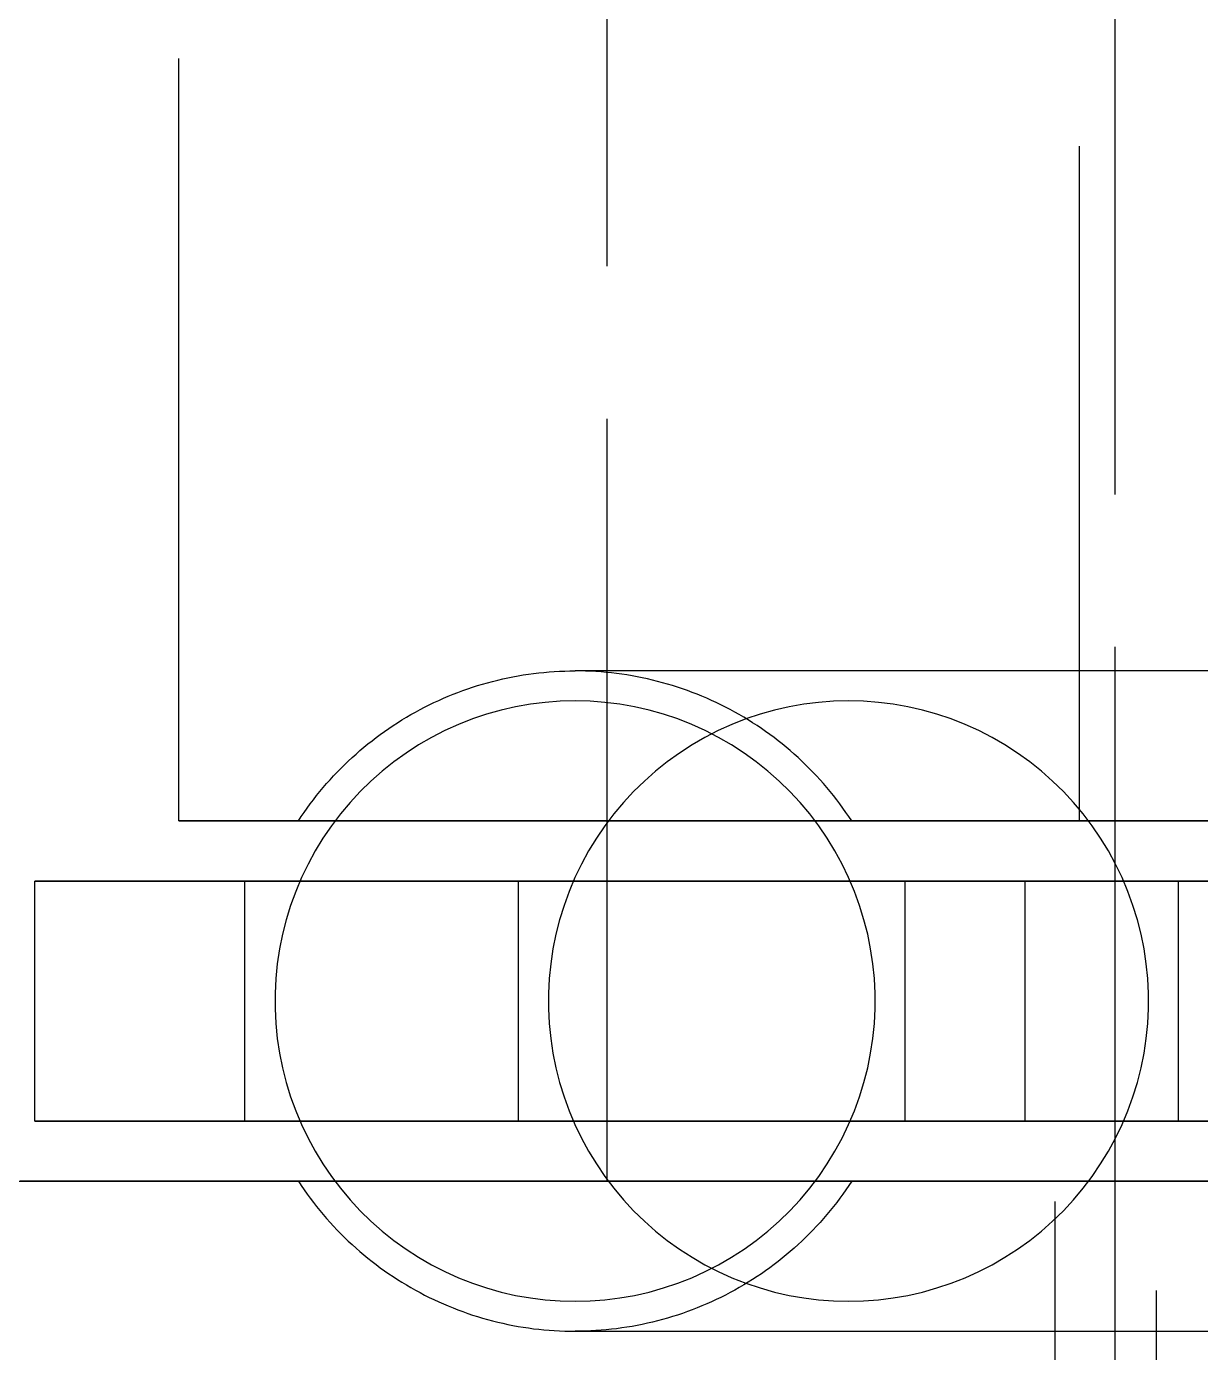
# Model space of a CAD drawing. Header units: millimetres. Extents: x -9 to 243, y -53 to 196.
# Drawn here: x 154.536 to 156.492, y -12.485 to -10.277 of the extents above; entities that cross this region are included whole.
import ezdxf

# ---------------------------------------------------------------- set-up
doc = ezdxf.new("R2010")
doc.units = ezdxf.units.MM
doc.linetypes.add('DASHED', pattern=[1.524, 1.27, -0.254])
doc.layers.add('HIDDEN', color=8, linetype='DASHED')

msp = doc.modelspace()

# ---------------------------------------------------------------- linework, layer by layer
at = {"layer": 'HIDDEN'}
for points in [[(156.35, -20.2), (156.35, 32.4)], [(156.29, 26.1), (156.29, -11.6)], [(154.79, -11.6), (154.79, 23.4)], [(155.50336, -12.2), (155.50336, -8.2)], [(154.98902, -11.6), (154.99381, -11.59277), (154.99872, -11.58561), (155.00373, -11.57853), (155.00886, -11.57153), (155.01409, -11.56461), (155.01944, -11.55777), (155.02489, -11.55103), (155.03045, -11.54436), (155.03611, -11.53779), (155.04188, -11.5313), (155.04774, -11.52491), (155.05371, -11.51861), (155.05978, -11.51241), (155.06594, -11.5063), (155.0722, -11.50029), (155.07855, -11.49438), (155.085, -11.48857), (155.09153, -11.48287), (155.09816, -11.47726), (155.10487, -11.47177), (155.11167, -11.46637), (155.11855, -11.46109), (155.12551, -11.45592), (155.13256, -11.45085), (155.13969, -11.4459), (155.14689, -11.44106), (155.15416, -11.43634), (155.16152, -11.43173), (155.16894, -11.42724), (155.17643, -11.42286), (155.18399, -11.41861), (155.19162, -11.41447), (155.19931, -11.41045), (155.20706, -11.40656), (155.21488, -11.40279), (155.22275, -11.39914), (155.23068, -11.39562), (155.23866, -11.39222), (155.2467, -11.38895), (155.25479, -11.38581), (155.26292, -11.38279), (155.27111, -11.37991), (155.27933, -11.37715), (155.2876, -11.37452), (155.29591, -11.37203), (155.30426, -11.36966), (155.31264, -11.36743), (155.32106, -11.36533), (155.32951, -11.36336), (155.33799, -11.36153), (155.3465, -11.35983), (155.35504, -11.35826), (155.36359, -11.35683), (155.37217, -11.35553), (155.38077, -11.35437), (155.38939, -11.35335), (155.39802, -11.35246), (155.40666, -11.35171), (155.41532, -11.35109), (155.42398, -11.35062), (155.43265, -11.35027), (155.44132, -11.35007), (155.45, -11.35)], [(155.91098, -11.6), (155.90619, -11.59277), (155.90128, -11.58561), (155.89627, -11.57853), (155.89114, -11.57153), (155.88591, -11.56461), (155.88056, -11.55777), (155.87511, -11.55103), (155.86955, -11.54436), (155.86389, -11.53779), (155.85812, -11.5313), (155.85226, -11.52491), (155.84629, -11.51861), (155.84022, -11.51241), (155.83406, -11.5063), (155.8278, -11.50029), (155.82145, -11.49438), (155.815, -11.48857), (155.80847, -11.48287), (155.80184, -11.47726), (155.79513, -11.47177), (155.78833, -11.46637), (155.78145, -11.46109), (155.77449, -11.45592), (155.76744, -11.45085), (155.76031, -11.4459), (155.75311, -11.44106), (155.74584, -11.43634), (155.73848, -11.43173), (155.73106, -11.42724), (155.72357, -11.42286), (155.71601, -11.41861), (155.70838, -11.41447), (155.70069, -11.41045), (155.69294, -11.40656), (155.68512, -11.40279), (155.67725, -11.39914), (155.66932, -11.39562), (155.66134, -11.39222), (155.6533, -11.38895), (155.64521, -11.38581), (155.63708, -11.38279), (155.62889, -11.37991), (155.62067, -11.37715), (155.6124, -11.37452), (155.60409, -11.37203), (155.59574, -11.36966), (155.58736, -11.36743), (155.57894, -11.36533), (155.57049, -11.36336), (155.56201, -11.36153), (155.5535, -11.35983), (155.54496, -11.35826), (155.53641, -11.35683), (155.52783, -11.35553), (155.51923, -11.35437), (155.51061, -11.35335), (155.50198, -11.35246), (155.49334, -11.35171), (155.48468, -11.35109), (155.47602, -11.35062), (155.46735, -11.35027), (155.45868, -11.35007), (155.45, -11.35)], [(156.52937, -11.35), (156.42143, -11.35), (156.31349, -11.35), (156.20556, -11.35), (156.09762, -11.35), (155.98968, -11.35), (155.88175, -11.35), (155.77381, -11.35), (155.66587, -11.35), (155.55794, -11.35), (155.45, -11.35)], [(156.52937, -11.35), (156.4754, -11.35), (156.42143, -11.35), (156.36746, -11.35), (156.31349, -11.35), (156.25952, -11.35), (156.20556, -11.35), (156.15159, -11.35), (156.09762, -11.35), (156.04365, -11.35), (155.98968, -11.35), (155.93571, -11.35), (155.88175, -11.35), (155.82778, -11.35), (155.77381, -11.35), (155.71984, -11.35), (155.66587, -11.35), (155.6119, -11.35), (155.55794, -11.35), (155.50397, -11.35), (155.45, -11.35)], [(155.45, -11.4), (155.42508, -11.40062), (155.40022, -11.40248), (155.37548, -11.40558), (155.35093, -11.40991), (155.32662, -11.41546), (155.30262, -11.42221), (155.27899, -11.43015), (155.25578, -11.43926), (155.23306, -11.44952), (155.21087, -11.46089), (155.18928, -11.47335), (155.16834, -11.48688), (155.1481, -11.50143), (155.12861, -11.51698), (155.10991, -11.53347), (155.09207, -11.55088), (155.07511, -11.56916), (155.05908, -11.58826), (155.04403, -11.60813), (155.02999, -11.62873), (155.01699, -11.65), (155.00506, -11.67189), (154.99425, -11.69436), (154.98456, -11.71733), (154.97604, -11.74076), (154.96869, -11.76458), (154.96254, -11.78874), (154.9576, -11.81318), (154.95388, -11.83783), (154.9514, -11.86263), (154.95016, -11.88753), (154.95016, -11.91247), (154.9514, -11.93737), (154.95388, -11.96217), (154.9576, -11.98682), (154.96254, -12.01126), (154.96869, -12.03542), (154.97604, -12.05924), (154.98456, -12.08267), (154.99425, -12.10564), (155.00506, -12.12811), (155.01699, -12.15), (155.02999, -12.17127), (155.04403, -12.19187), (155.05908, -12.21174), (155.07511, -12.23084), (155.09207, -12.24912), (155.10991, -12.26653), (155.12861, -12.28302), (155.1481, -12.29857), (155.16834, -12.31312), (155.18928, -12.32665), (155.21087, -12.33911), (155.23306, -12.35048), (155.25578, -12.36074), (155.27899, -12.36985), (155.30262, -12.37779), (155.32662, -12.38454), (155.35093, -12.39009), (155.37548, -12.39442), (155.40022, -12.39752), (155.42508, -12.39938), (155.45, -12.4)], [(155.90551, -11.4), (155.88059, -11.40062), (155.85573, -11.40248), (155.83099, -11.40558), (155.80644, -11.40991), (155.78213, -11.41546), (155.75814, -11.42221), (155.7345, -11.43015), (155.7113, -11.43926), (155.68857, -11.44952), (155.66639, -11.46089), (155.6448, -11.47335), (155.62385, -11.48688), (155.60361, -11.50143), (155.58412, -11.51698), (155.56543, -11.53347), (155.54758, -11.55088), (155.53062, -11.56916), (155.5146, -11.58826), (155.49954, -11.60813), (155.4855, -11.62873), (155.4725, -11.65), (155.46058, -11.67189), (155.44976, -11.69436), (155.44008, -11.71733), (155.43155, -11.74076), (155.4242, -11.76458), (155.41805, -11.78874), (155.41311, -11.81318), (155.40939, -11.83783), (155.40691, -11.86263), (155.40567, -11.88753), (155.40567, -11.91247), (155.40691, -11.93737), (155.40939, -11.96217), (155.41311, -11.98682), (155.41805, -12.01126), (155.4242, -12.03542), (155.43155, -12.05924), (155.44008, -12.08267), (155.44976, -12.10564), (155.46058, -12.12811), (155.4725, -12.15), (155.4855, -12.17127), (155.49954, -12.19187), (155.5146, -12.21174), (155.53062, -12.23084), (155.54758, -12.24912), (155.56543, -12.26653), (155.58412, -12.28302), (155.60361, -12.29857), (155.62385, -12.31312), (155.6448, -12.32665), (155.66639, -12.33911), (155.68857, -12.35048), (155.7113, -12.36074), (155.7345, -12.36985), (155.75814, -12.37779), (155.78213, -12.38454), (155.80644, -12.39009), (155.83099, -12.39442), (155.85573, -12.39752), (155.88059, -12.39938), (155.90551, -12.4)], [(155.90551, -11.4), (155.88059, -11.40062), (155.85573, -11.40248), (155.83099, -11.40558), (155.80644, -11.40991), (155.78213, -11.41546), (155.75814, -11.42221), (155.7345, -11.43015), (155.7113, -11.43926), (155.68857, -11.44952), (155.66639, -11.46089), (155.6448, -11.47335), (155.62385, -11.48688), (155.60361, -11.50143), (155.58412, -11.51698), (155.56543, -11.53347), (155.54758, -11.55088), (155.53062, -11.56916), (155.5146, -11.58826), (155.49954, -11.60813), (155.4855, -11.62873), (155.4725, -11.65), (155.46058, -11.67189), (155.44976, -11.69436), (155.44008, -11.71733), (155.43155, -11.74076), (155.4242, -11.76458), (155.41805, -11.78874), (155.41311, -11.81318), (155.40939, -11.83783), (155.40691, -11.86263), (155.40567, -11.88753), (155.40567, -11.91247), (155.40691, -11.93737), (155.40939, -11.96217), (155.41311, -11.98682), (155.41805, -12.01126), (155.4242, -12.03542), (155.43155, -12.05924), (155.44008, -12.08267), (155.44976, -12.10564), (155.46058, -12.12811), (155.4725, -12.15), (155.4855, -12.17127), (155.49954, -12.19187), (155.5146, -12.21174), (155.53062, -12.23084), (155.54758, -12.24912), (155.56543, -12.26653), (155.58412, -12.28302), (155.60361, -12.29857), (155.62385, -12.31312), (155.6448, -12.32665), (155.66639, -12.33911), (155.68857, -12.35048), (155.7113, -12.36074), (155.7345, -12.36985), (155.75814, -12.37779), (155.78213, -12.38454), (155.80644, -12.39009), (155.83099, -12.39442), (155.85573, -12.39752), (155.88059, -12.39938), (155.90551, -12.4)], [(155.45, -12.4), (155.47492, -12.39938), (155.49978, -12.39752), (155.52452, -12.39442), (155.54907, -12.39009), (155.57338, -12.38454), (155.59738, -12.37779), (155.62101, -12.36985), (155.64422, -12.36074), (155.66694, -12.35048), (155.68913, -12.33911), (155.71072, -12.32665), (155.73166, -12.31312), (155.7519, -12.29857), (155.77139, -12.28302), (155.79009, -12.26653), (155.80793, -12.24912), (155.82489, -12.23084), (155.84092, -12.21174), (155.85597, -12.19187), (155.87001, -12.17127), (155.88301, -12.15), (155.89494, -12.12811), (155.90575, -12.10564), (155.91544, -12.08267), (155.92396, -12.05924), (155.93131, -12.03542), (155.93746, -12.01126), (155.9424, -11.98682), (155.94612, -11.96217), (155.9486, -11.93737), (155.94984, -11.91247), (155.94984, -11.88753), (155.9486, -11.86263), (155.94612, -11.83783), (155.9424, -11.81318), (155.93746, -11.78874), (155.93131, -11.76458), (155.92396, -11.74076), (155.91544, -11.71733), (155.90575, -11.69436), (155.89494, -11.67189), (155.88301, -11.65), (155.87001, -11.62873), (155.85597, -11.60813), (155.84092, -11.58826), (155.82489, -11.56916), (155.80793, -11.55088), (155.79009, -11.53347), (155.77139, -11.51698), (155.7519, -11.50143), (155.73166, -11.48688), (155.71072, -11.47335), (155.68913, -11.46089), (155.66694, -11.44952), (155.64422, -11.43926), (155.62101, -11.43015), (155.59738, -11.42221), (155.57338, -11.41546), (155.54907, -11.40991), (155.52452, -11.40558), (155.49978, -11.40248), (155.47492, -11.40062), (155.45, -11.4)], [(155.90551, -12.4), (155.93044, -12.39938), (155.9553, -12.39752), (155.98003, -12.39442), (156.00459, -12.39009), (156.02889, -12.38454), (156.05289, -12.37779), (156.07652, -12.36985), (156.09973, -12.36074), (156.12246, -12.35048), (156.14464, -12.33911), (156.16623, -12.32665), (156.18717, -12.31312), (156.20742, -12.29857), (156.22691, -12.28302), (156.2456, -12.26653), (156.26345, -12.24912), (156.2804, -12.23084), (156.29643, -12.21174), (156.31148, -12.19187), (156.32553, -12.17127), (156.33853, -12.15), (156.35045, -12.12811), (156.36127, -12.10564), (156.37095, -12.08267), (156.37948, -12.05924), (156.38683, -12.03542), (156.39298, -12.01126), (156.39792, -11.98682), (156.40163, -11.96217), (156.40412, -11.93737), (156.40536, -11.91247), (156.40536, -11.88753), (156.40412, -11.86263), (156.40163, -11.83783), (156.39792, -11.81318), (156.39298, -11.78874), (156.38683, -11.76458), (156.37948, -11.74076), (156.37095, -11.71733), (156.36127, -11.69436), (156.35045, -11.67189), (156.33853, -11.65), (156.32553, -11.62873), (156.31148, -11.60813), (156.29643, -11.58826), (156.2804, -11.56916), (156.26345, -11.55088), (156.2456, -11.53347), (156.22691, -11.51698), (156.20742, -11.50143), (156.18717, -11.48688), (156.16623, -11.47335), (156.14464, -11.46089), (156.12246, -11.44952), (156.09973, -11.43926), (156.07652, -11.43015), (156.05289, -11.42221), (156.02889, -11.41546), (156.00459, -11.40991), (155.98003, -11.40558), (155.9553, -11.40248), (155.93044, -11.40062), (155.90551, -11.4)], [(155.90551, -12.4), (155.93044, -12.39938), (155.9553, -12.39752), (155.98003, -12.39442), (156.00459, -12.39009), (156.02889, -12.38454), (156.05289, -12.37779), (156.07652, -12.36985), (156.09973, -12.36074), (156.12246, -12.35048), (156.14464, -12.33911), (156.16623, -12.32665), (156.18717, -12.31312), (156.20742, -12.29857), (156.22691, -12.28302), (156.2456, -12.26653), (156.26345, -12.24912), (156.2804, -12.23084), (156.29643, -12.21174), (156.31148, -12.19187), (156.32553, -12.17127), (156.33853, -12.15), (156.35045, -12.12811), (156.36127, -12.10564), (156.37095, -12.08267), (156.37948, -12.05924), (156.38683, -12.03542), (156.39298, -12.01126), (156.39792, -11.98682), (156.40163, -11.96217), (156.40412, -11.93737), (156.40536, -11.91247), (156.40536, -11.88753), (156.40412, -11.86263), (156.40163, -11.83783), (156.39792, -11.81318), (156.39298, -11.78874), (156.38683, -11.76458), (156.37948, -11.74076), (156.37095, -11.71733), (156.36127, -11.69436), (156.35045, -11.67189), (156.33853, -11.65), (156.32553, -11.62873), (156.31148, -11.60813), (156.29643, -11.58826), (156.2804, -11.56916), (156.26345, -11.55088), (156.2456, -11.53347), (156.22691, -11.51698), (156.20742, -11.50143), (156.18717, -11.48688), (156.16623, -11.47335), (156.14464, -11.46089), (156.12246, -11.44952), (156.09973, -11.43926), (156.07652, -11.43015), (156.05289, -11.42221), (156.02889, -11.41546), (156.00459, -11.40991), (155.98003, -11.40558), (155.9553, -11.40248), (155.93044, -11.40062), (155.90551, -11.4)], [(156.59444, -11.6), (156.46556, -11.6), (156.33667, -11.6), (156.20778, -11.6), (156.07889, -11.6), (155.95, -11.6), (155.82111, -11.6), (155.69222, -11.6), (155.56333, -11.6), (155.43444, -11.6), (155.30556, -11.6), (155.17667, -11.6), (155.04778, -11.6), (154.91889, -11.6), (154.79, -11.6)], [(154.79, -11.6), (154.85444, -11.6), (154.91889, -11.6), (154.98333, -11.6), (155.04778, -11.6), (155.11222, -11.6), (155.17667, -11.6), (155.24111, -11.6), (155.30556, -11.6), (155.37, -11.6), (155.43444, -11.6), (155.49889, -11.6), (155.56333, -11.6), (155.62778, -11.6), (155.69222, -11.6), (155.75667, -11.6), (155.82111, -11.6), (155.88556, -11.6), (155.95, -11.6), (156.01444, -11.6), (156.07889, -11.6), (156.14333, -11.6), (156.20778, -11.6), (156.27222, -11.6), (156.33667, -11.6), (156.40111, -11.6), (156.46556, -11.6), (156.53, -11.6)], [(156.58244, -11.6), (156.45987, -11.6), (156.3373, -11.6), (156.21473, -11.6), (156.09216, -11.6), (155.96959, -11.6), (155.84702, -11.6), (155.72445, -11.6), (155.60188, -11.6), (155.47931, -11.6), (155.35673, -11.6), (155.23416, -11.6), (155.11159, -11.6), (154.98902, -11.6)], [(154.98902, -11.6), (155.05031, -11.6), (155.11159, -11.6), (155.17288, -11.6), (155.23416, -11.6), (155.29545, -11.6), (155.35673, -11.6), (155.41802, -11.6), (155.47931, -11.6), (155.54059, -11.6), (155.60188, -11.6), (155.66316, -11.6), (155.72445, -11.6), (155.78573, -11.6), (155.84702, -11.6), (155.9083, -11.6), (155.96959, -11.6), (156.03087, -11.6), (156.09216, -11.6), (156.15344, -11.6), (156.21473, -11.6), (156.27602, -11.6), (156.3373, -11.6), (156.39859, -11.6), (156.45987, -11.6), (156.52116, -11.6)], [(156.56409, -11.6), (156.47079, -11.6), (156.37749, -11.6), (156.28419, -11.6), (156.19088, -11.6), (156.09758, -11.6), (156.00428, -11.6), (155.91098, -11.6)], [(155.91098, -11.6), (155.95763, -11.6), (156.00428, -11.6), (156.05093, -11.6), (156.09758, -11.6), (156.14423, -11.6), (156.19088, -11.6), (156.23754, -11.6), (156.28419, -11.6), (156.33084, -11.6), (156.37749, -11.6), (156.42414, -11.6), (156.47079, -11.6), (156.51744, -11.6)], [(156.53381, -11.6), (156.45254, -11.6), (156.37127, -11.6), (156.29, -11.6)], [(156.29, -11.6), (156.33063, -11.6), (156.37127, -11.6), (156.4119, -11.6), (156.45254, -11.6), (156.49317, -11.6)], [(156.59762, -11.7), (156.46111, -11.7), (156.3246, -11.7), (156.1881, -11.7), (156.05159, -11.7), (155.91508, -11.7), (155.77857, -11.7), (155.64206, -11.7), (155.50556, -11.7), (155.36905, -11.7), (155.23254, -11.7), (155.09603, -11.7), (154.95952, -11.7), (154.82302, -11.7), (154.68651, -11.7), (154.55, -11.7)], [(154.55, -11.7), (154.61825, -11.7), (154.68651, -11.7), (154.75476, -11.7), (154.82302, -11.7), (154.89127, -11.7), (154.95952, -11.7), (155.02778, -11.7), (155.09603, -11.7), (155.16429, -11.7), (155.23254, -11.7), (155.30079, -11.7), (155.36905, -11.7), (155.4373, -11.7), (155.50556, -11.7), (155.57381, -11.7), (155.64206, -11.7), (155.71032, -11.7), (155.77857, -11.7), (155.84683, -11.7), (155.91508, -11.7), (155.98333, -11.7), (156.05159, -11.7), (156.11984, -11.7), (156.1881, -11.7), (156.25635, -11.7), (156.3246, -11.7), (156.39286, -11.7), (156.46111, -11.7), (156.52937, -11.7)], [(154.55, -12.1), (154.55, -11.7)], [(156, -11.7), (155.98254, -11.7), (155.96508, -11.7), (155.94762, -11.7), (155.93016, -11.7), (155.9127, -11.7), (155.89524, -11.7), (155.87778, -11.7), (155.86032, -11.7), (155.84286, -11.7), (155.8254, -11.7), (155.80794, -11.7), (155.79048, -11.7), (155.77302, -11.7), (155.75556, -11.7), (155.7381, -11.7), (155.72063, -11.7), (155.70317, -11.7), (155.68571, -11.7), (155.66825, -11.7), (155.65079, -11.7), (155.63333, -11.7), (155.61587, -11.7), (155.59841, -11.7), (155.58095, -11.7), (155.56349, -11.7), (155.54603, -11.7), (155.52857, -11.7), (155.51111, -11.7), (155.49365, -11.7), (155.47619, -11.7), (155.45873, -11.7), (155.44127, -11.7), (155.42381, -11.7), (155.40635, -11.7), (155.38889, -11.7), (155.37143, -11.7), (155.35397, -11.7), (155.33651, -11.7), (155.31905, -11.7), (155.30159, -11.7), (155.28413, -11.7), (155.26667, -11.7), (155.24921, -11.7), (155.23175, -11.7), (155.21429, -11.7), (155.19683, -11.7), (155.17937, -11.7), (155.1619, -11.7), (155.14444, -11.7), (155.12698, -11.7), (155.10952, -11.7), (155.09206, -11.7), (155.0746, -11.7), (155.05714, -11.7), (155.03968, -11.7), (155.02222, -11.7), (155.00476, -11.7), (154.9873, -11.7), (154.96984, -11.7), (154.95238, -11.7), (154.93492, -11.7), (154.91746, -11.7), (154.9, -11.7)], [(154.9, -11.7), (154.90873, -11.7), (154.91746, -11.7), (154.92619, -11.7), (154.93492, -11.7), (154.94365, -11.7), (154.95238, -11.7), (154.96111, -11.7), (154.96984, -11.7), (154.97857, -11.7), (154.9873, -11.7), (154.99603, -11.7), (155.00476, -11.7), (155.01349, -11.7), (155.02222, -11.7), (155.03095, -11.7), (155.03968, -11.7), (155.04841, -11.7), (155.05714, -11.7), (155.06587, -11.7), (155.0746, -11.7), (155.08333, -11.7), (155.09206, -11.7), (155.10079, -11.7), (155.10952, -11.7), (155.11825, -11.7), (155.12698, -11.7), (155.13571, -11.7), (155.14444, -11.7), (155.15317, -11.7), (155.1619, -11.7), (155.17063, -11.7), (155.17937, -11.7), (155.1881, -11.7), (155.19683, -11.7), (155.20556, -11.7), (155.21429, -11.7), (155.22302, -11.7), (155.23175, -11.7), (155.24048, -11.7), (155.24921, -11.7), (155.25794, -11.7), (155.26667, -11.7), (155.2754, -11.7), (155.28413, -11.7), (155.29286, -11.7), (155.30159, -11.7), (155.31032, -11.7), (155.31905, -11.7), (155.32778, -11.7), (155.33651, -11.7), (155.34524, -11.7), (155.35397, -11.7), (155.3627, -11.7), (155.37143, -11.7), (155.38016, -11.7), (155.38889, -11.7), (155.39762, -11.7), (155.40635, -11.7), (155.41508, -11.7), (155.42381, -11.7), (155.43254, -11.7), (155.44127, -11.7), (155.45, -11.7)], [(154.9, -12.1), (154.9, -11.7)], [(156.45551, -11.7), (156.43805, -11.7), (156.42059, -11.7), (156.40313, -11.7), (156.38567, -11.7), (156.36821, -11.7), (156.35075, -11.7), (156.33329, -11.7), (156.31583, -11.7), (156.29837, -11.7), (156.28091, -11.7), (156.26345, -11.7), (156.24599, -11.7), (156.22853, -11.7), (156.21107, -11.7), (156.19361, -11.7), (156.17615, -11.7), (156.15869, -11.7), (156.14123, -11.7), (156.12377, -11.7), (156.10631, -11.7), (156.08885, -11.7), (156.07139, -11.7), (156.05393, -11.7), (156.03647, -11.7), (156.01901, -11.7), (156.00155, -11.7), (155.98409, -11.7), (155.96662, -11.7), (155.94916, -11.7), (155.9317, -11.7), (155.91424, -11.7), (155.89678, -11.7), (155.87932, -11.7), (155.86186, -11.7), (155.8444, -11.7), (155.82694, -11.7), (155.80948, -11.7), (155.79202, -11.7), (155.77456, -11.7), (155.7571, -11.7), (155.73964, -11.7), (155.72218, -11.7), (155.70472, -11.7), (155.68726, -11.7), (155.6698, -11.7), (155.65234, -11.7), (155.63488, -11.7), (155.61742, -11.7), (155.59996, -11.7), (155.5825, -11.7), (155.56504, -11.7), (155.54758, -11.7), (155.53012, -11.7), (155.51266, -11.7), (155.4952, -11.7), (155.47774, -11.7), (155.46028, -11.7), (155.44282, -11.7), (155.42535, -11.7), (155.40789, -11.7), (155.39043, -11.7), (155.37297, -11.7), (155.35551, -11.7)], [(155.35551, -11.7), (155.36424, -11.7), (155.37297, -11.7), (155.3817, -11.7), (155.39043, -11.7), (155.39916, -11.7), (155.40789, -11.7), (155.41662, -11.7), (155.42535, -11.7), (155.43409, -11.7), (155.44282, -11.7), (155.45155, -11.7), (155.46028, -11.7), (155.46901, -11.7), (155.47774, -11.7), (155.48647, -11.7), (155.4952, -11.7), (155.50393, -11.7), (155.51266, -11.7), (155.52139, -11.7), (155.53012, -11.7), (155.53885, -11.7), (155.54758, -11.7), (155.55631, -11.7), (155.56504, -11.7), (155.57377, -11.7), (155.5825, -11.7), (155.59123, -11.7), (155.59996, -11.7), (155.60869, -11.7), (155.61742, -11.7), (155.62615, -11.7), (155.63488, -11.7), (155.64361, -11.7), (155.65234, -11.7), (155.66107, -11.7), (155.6698, -11.7), (155.67853, -11.7), (155.68726, -11.7), (155.69599, -11.7), (155.70472, -11.7), (155.71345, -11.7), (155.72218, -11.7), (155.73091, -11.7), (155.73964, -11.7), (155.74837, -11.7), (155.7571, -11.7), (155.76583, -11.7), (155.77456, -11.7), (155.78329, -11.7), (155.79202, -11.7), (155.80075, -11.7), (155.80948, -11.7), (155.81821, -11.7), (155.82694, -11.7), (155.83567, -11.7), (155.8444, -11.7), (155.85313, -11.7), (155.86186, -11.7), (155.87059, -11.7), (155.87932, -11.7), (155.88805, -11.7), (155.89678, -11.7), (155.90551, -11.7)], [(156.45551, -11.7), (156.43805, -11.7), (156.42059, -11.7), (156.40313, -11.7), (156.38567, -11.7), (156.36821, -11.7), (156.35075, -11.7), (156.33329, -11.7), (156.31583, -11.7), (156.29837, -11.7), (156.28091, -11.7), (156.26345, -11.7), (156.24599, -11.7), (156.22853, -11.7), (156.21107, -11.7), (156.19361, -11.7), (156.17615, -11.7), (156.15869, -11.7), (156.14123, -11.7), (156.12377, -11.7), (156.10631, -11.7), (156.08885, -11.7), (156.07139, -11.7), (156.05393, -11.7), (156.03647, -11.7), (156.01901, -11.7), (156.00155, -11.7), (155.98409, -11.7), (155.96662, -11.7), (155.94916, -11.7), (155.9317, -11.7), (155.91424, -11.7), (155.89678, -11.7), (155.87932, -11.7), (155.86186, -11.7), (155.8444, -11.7), (155.82694, -11.7), (155.80948, -11.7), (155.79202, -11.7), (155.77456, -11.7), (155.7571, -11.7), (155.73964, -11.7), (155.72218, -11.7), (155.70472, -11.7), (155.68726, -11.7), (155.6698, -11.7), (155.65234, -11.7), (155.63488, -11.7), (155.61742, -11.7), (155.59996, -11.7), (155.5825, -11.7), (155.56504, -11.7), (155.54758, -11.7), (155.53012, -11.7), (155.51266, -11.7), (155.4952, -11.7), (155.47774, -11.7), (155.46028, -11.7), (155.44282, -11.7), (155.42535, -11.7), (155.40789, -11.7), (155.39043, -11.7), (155.37297, -11.7), (155.35551, -11.7)], [(155.35551, -11.7), (155.36424, -11.7), (155.37297, -11.7), (155.3817, -11.7), (155.39043, -11.7), (155.39916, -11.7), (155.40789, -11.7), (155.41662, -11.7), (155.42535, -11.7), (155.43409, -11.7), (155.44282, -11.7), (155.45155, -11.7), (155.46028, -11.7), (155.46901, -11.7), (155.47774, -11.7), (155.48647, -11.7), (155.4952, -11.7), (155.50393, -11.7), (155.51266, -11.7), (155.52139, -11.7), (155.53012, -11.7), (155.53885, -11.7), (155.54758, -11.7), (155.55631, -11.7), (155.56504, -11.7), (155.57377, -11.7), (155.5825, -11.7), (155.59123, -11.7), (155.59996, -11.7), (155.60869, -11.7), (155.61742, -11.7), (155.62615, -11.7), (155.63488, -11.7), (155.64361, -11.7), (155.65234, -11.7), (155.66107, -11.7), (155.6698, -11.7), (155.67853, -11.7), (155.68726, -11.7), (155.69599, -11.7), (155.70472, -11.7), (155.71345, -11.7), (155.72218, -11.7), (155.73091, -11.7), (155.73964, -11.7), (155.74837, -11.7), (155.7571, -11.7), (155.76583, -11.7), (155.77456, -11.7), (155.78329, -11.7), (155.79202, -11.7), (155.80075, -11.7), (155.80948, -11.7), (155.81821, -11.7), (155.82694, -11.7), (155.83567, -11.7), (155.8444, -11.7), (155.85313, -11.7), (155.86186, -11.7), (155.87059, -11.7), (155.87932, -11.7), (155.88805, -11.7), (155.89678, -11.7), (155.90551, -11.7)], [(155.35551, -12.1), (155.35551, -11.7)], [(155.35551, -12.1), (155.35551, -11.7)], [(155.45, -11.7), (155.45873, -11.7), (155.46746, -11.7), (155.47619, -11.7), (155.48492, -11.7), (155.49365, -11.7), (155.50238, -11.7), (155.51111, -11.7), (155.51984, -11.7), (155.52857, -11.7), (155.5373, -11.7), (155.54603, -11.7), (155.55476, -11.7), (155.56349, -11.7), (155.57222, -11.7), (155.58095, -11.7), (155.58968, -11.7), (155.59841, -11.7), (155.60714, -11.7), (155.61587, -11.7), (155.6246, -11.7), (155.63333, -11.7), (155.64206, -11.7), (155.65079, -11.7), (155.65952, -11.7), (155.66825, -11.7), (155.67698, -11.7), (155.68571, -11.7), (155.69444, -11.7), (155.70317, -11.7), (155.7119, -11.7), (155.72063, -11.7), (155.72937, -11.7), (155.7381, -11.7), (155.74683, -11.7), (155.75556, -11.7), (155.76429, -11.7), (155.77302, -11.7), (155.78175, -11.7), (155.79048, -11.7), (155.79921, -11.7), (155.80794, -11.7), (155.81667, -11.7), (155.8254, -11.7), (155.83413, -11.7), (155.84286, -11.7), (155.85159, -11.7), (155.86032, -11.7), (155.86905, -11.7), (155.87778, -11.7), (155.88651, -11.7), (155.89524, -11.7), (155.90397, -11.7), (155.9127, -11.7), (155.92143, -11.7), (155.93016, -11.7), (155.93889, -11.7), (155.94762, -11.7), (155.95635, -11.7), (155.96508, -11.7), (155.97381, -11.7), (155.98254, -11.7), (155.99127, -11.7), (156, -11.7)], [(155.90551, -11.7), (155.91424, -11.7), (155.92297, -11.7), (155.9317, -11.7), (155.94043, -11.7), (155.94916, -11.7), (155.95789, -11.7), (155.96662, -11.7), (155.97535, -11.7), (155.98409, -11.7), (155.99282, -11.7), (156.00155, -11.7), (156.01028, -11.7), (156.01901, -11.7), (156.02774, -11.7), (156.03647, -11.7), (156.0452, -11.7), (156.05393, -11.7), (156.06266, -11.7), (156.07139, -11.7), (156.08012, -11.7), (156.08885, -11.7), (156.09758, -11.7), (156.10631, -11.7), (156.11504, -11.7), (156.12377, -11.7), (156.1325, -11.7), (156.14123, -11.7), (156.14996, -11.7), (156.15869, -11.7), (156.16742, -11.7), (156.17615, -11.7), (156.18488, -11.7), (156.19361, -11.7), (156.20234, -11.7), (156.21107, -11.7), (156.2198, -11.7), (156.22853, -11.7), (156.23726, -11.7), (156.24599, -11.7), (156.25472, -11.7), (156.26345, -11.7), (156.27218, -11.7), (156.28091, -11.7), (156.28964, -11.7), (156.29837, -11.7), (156.3071, -11.7), (156.31583, -11.7), (156.32456, -11.7), (156.33329, -11.7), (156.34202, -11.7), (156.35075, -11.7), (156.35948, -11.7), (156.36821, -11.7), (156.37694, -11.7), (156.38567, -11.7), (156.3944, -11.7), (156.40313, -11.7), (156.41186, -11.7), (156.42059, -11.7), (156.42932, -11.7), (156.43805, -11.7), (156.44678, -11.7), (156.45551, -11.7)], [(155.90551, -11.7), (155.91424, -11.7), (155.92297, -11.7), (155.9317, -11.7), (155.94043, -11.7), (155.94916, -11.7), (155.95789, -11.7), (155.96662, -11.7), (155.97535, -11.7), (155.98409, -11.7), (155.99282, -11.7), (156.00155, -11.7), (156.01028, -11.7), (156.01901, -11.7), (156.02774, -11.7), (156.03647, -11.7), (156.0452, -11.7), (156.05393, -11.7), (156.06266, -11.7), (156.07139, -11.7), (156.08012, -11.7), (156.08885, -11.7), (156.09758, -11.7), (156.10631, -11.7), (156.11504, -11.7), (156.12377, -11.7), (156.1325, -11.7), (156.14123, -11.7), (156.14996, -11.7), (156.15869, -11.7), (156.16742, -11.7), (156.17615, -11.7), (156.18488, -11.7), (156.19361, -11.7), (156.20234, -11.7), (156.21107, -11.7), (156.2198, -11.7), (156.22853, -11.7), (156.23726, -11.7), (156.24599, -11.7), (156.25472, -11.7), (156.26345, -11.7), (156.27218, -11.7), (156.28091, -11.7), (156.28964, -11.7), (156.29837, -11.7), (156.3071, -11.7), (156.31583, -11.7), (156.32456, -11.7), (156.33329, -11.7), (156.34202, -11.7), (156.35075, -11.7), (156.35948, -11.7), (156.36821, -11.7), (156.37694, -11.7), (156.38567, -11.7), (156.3944, -11.7), (156.40313, -11.7), (156.41186, -11.7), (156.42059, -11.7), (156.42932, -11.7), (156.43805, -11.7), (156.44678, -11.7), (156.45551, -11.7)], [(156, -12.1), (156, -11.7)], [(156.53651, -11.7), (156.45238, -11.7), (156.36825, -11.7), (156.28413, -11.7), (156.2, -11.7)], [(156.2, -11.7), (156.24206, -11.7), (156.28413, -11.7), (156.32619, -11.7), (156.36825, -11.7), (156.41032, -11.7), (156.45238, -11.7), (156.49444, -11.7)], [(156.2, -12.1), (156.2, -11.7)], [(156.45551, -12.1), (156.45551, -11.7)], [(156.45551, -12.1), (156.45551, -11.7)], [(156.59762, -12.1), (156.46111, -12.1), (156.3246, -12.1), (156.1881, -12.1), (156.05159, -12.1), (155.91508, -12.1), (155.77857, -12.1), (155.64206, -12.1), (155.50556, -12.1), (155.36905, -12.1), (155.23254, -12.1), (155.09603, -12.1), (154.95952, -12.1), (154.82302, -12.1), (154.68651, -12.1), (154.55, -12.1)], [(154.55, -12.1), (154.61825, -12.1), (154.68651, -12.1), (154.75476, -12.1), (154.82302, -12.1), (154.89127, -12.1), (154.95952, -12.1), (155.02778, -12.1), (155.09603, -12.1), (155.16429, -12.1), (155.23254, -12.1), (155.30079, -12.1), (155.36905, -12.1), (155.4373, -12.1), (155.50556, -12.1), (155.57381, -12.1), (155.64206, -12.1), (155.71032, -12.1), (155.77857, -12.1), (155.84683, -12.1), (155.91508, -12.1), (155.98333, -12.1), (156.05159, -12.1), (156.11984, -12.1), (156.1881, -12.1), (156.25635, -12.1), (156.3246, -12.1), (156.39286, -12.1), (156.46111, -12.1), (156.52937, -12.1)], [(156, -12.1), (155.98254, -12.1), (155.96508, -12.1), (155.94762, -12.1), (155.93016, -12.1), (155.9127, -12.1), (155.89524, -12.1), (155.87778, -12.1), (155.86032, -12.1), (155.84286, -12.1), (155.8254, -12.1), (155.80794, -12.1), (155.79048, -12.1), (155.77302, -12.1), (155.75556, -12.1), (155.7381, -12.1), (155.72063, -12.1), (155.70317, -12.1), (155.68571, -12.1), (155.66825, -12.1), (155.65079, -12.1), (155.63333, -12.1), (155.61587, -12.1), (155.59841, -12.1), (155.58095, -12.1), (155.56349, -12.1), (155.54603, -12.1), (155.52857, -12.1), (155.51111, -12.1), (155.49365, -12.1), (155.47619, -12.1), (155.45873, -12.1), (155.44127, -12.1), (155.42381, -12.1), (155.40635, -12.1), (155.38889, -12.1), (155.37143, -12.1), (155.35397, -12.1), (155.33651, -12.1), (155.31905, -12.1), (155.30159, -12.1), (155.28413, -12.1), (155.26667, -12.1), (155.24921, -12.1), (155.23175, -12.1), (155.21429, -12.1), (155.19683, -12.1), (155.17937, -12.1), (155.1619, -12.1), (155.14444, -12.1), (155.12698, -12.1), (155.10952, -12.1), (155.09206, -12.1), (155.0746, -12.1), (155.05714, -12.1), (155.03968, -12.1), (155.02222, -12.1), (155.00476, -12.1), (154.9873, -12.1), (154.96984, -12.1), (154.95238, -12.1), (154.93492, -12.1), (154.91746, -12.1), (154.9, -12.1)], [(154.9, -12.1), (154.90873, -12.1), (154.91746, -12.1), (154.92619, -12.1), (154.93492, -12.1), (154.94365, -12.1), (154.95238, -12.1), (154.96111, -12.1), (154.96984, -12.1), (154.97857, -12.1), (154.9873, -12.1), (154.99603, -12.1), (155.00476, -12.1), (155.01349, -12.1), (155.02222, -12.1), (155.03095, -12.1), (155.03968, -12.1), (155.04841, -12.1), (155.05714, -12.1), (155.06587, -12.1), (155.0746, -12.1), (155.08333, -12.1), (155.09206, -12.1), (155.10079, -12.1), (155.10952, -12.1), (155.11825, -12.1), (155.12698, -12.1), (155.13571, -12.1), (155.14444, -12.1), (155.15317, -12.1), (155.1619, -12.1), (155.17063, -12.1), (155.17937, -12.1), (155.1881, -12.1), (155.19683, -12.1), (155.20556, -12.1), (155.21429, -12.1), (155.22302, -12.1), (155.23175, -12.1), (155.24048, -12.1), (155.24921, -12.1), (155.25794, -12.1), (155.26667, -12.1), (155.2754, -12.1), (155.28413, -12.1), (155.29286, -12.1), (155.30159, -12.1), (155.31032, -12.1), (155.31905, -12.1), (155.32778, -12.1), (155.33651, -12.1), (155.34524, -12.1), (155.35397, -12.1), (155.3627, -12.1), (155.37143, -12.1), (155.38016, -12.1), (155.38889, -12.1), (155.39762, -12.1), (155.40635, -12.1), (155.41508, -12.1), (155.42381, -12.1), (155.43254, -12.1), (155.44127, -12.1), (155.45, -12.1)], [(156.45551, -12.1), (156.43805, -12.1), (156.42059, -12.1), (156.40313, -12.1), (156.38567, -12.1), (156.36821, -12.1), (156.35075, -12.1), (156.33329, -12.1), (156.31583, -12.1), (156.29837, -12.1), (156.28091, -12.1), (156.26345, -12.1), (156.24599, -12.1), (156.22853, -12.1), (156.21107, -12.1), (156.19361, -12.1), (156.17615, -12.1), (156.15869, -12.1), (156.14123, -12.1), (156.12377, -12.1), (156.10631, -12.1), (156.08885, -12.1), (156.07139, -12.1), (156.05393, -12.1), (156.03647, -12.1), (156.01901, -12.1), (156.00155, -12.1), (155.98409, -12.1), (155.96662, -12.1), (155.94916, -12.1), (155.9317, -12.1), (155.91424, -12.1), (155.89678, -12.1), (155.87932, -12.1), (155.86186, -12.1), (155.8444, -12.1), (155.82694, -12.1), (155.80948, -12.1), (155.79202, -12.1), (155.77456, -12.1), (155.7571, -12.1), (155.73964, -12.1), (155.72218, -12.1), (155.70472, -12.1), (155.68726, -12.1), (155.6698, -12.1), (155.65234, -12.1), (155.63488, -12.1), (155.61742, -12.1), (155.59996, -12.1), (155.5825, -12.1), (155.56504, -12.1), (155.54758, -12.1), (155.53012, -12.1), (155.51266, -12.1), (155.4952, -12.1), (155.47774, -12.1), (155.46028, -12.1), (155.44282, -12.1), (155.42535, -12.1), (155.40789, -12.1), (155.39043, -12.1), (155.37297, -12.1), (155.35551, -12.1)], [(155.35551, -12.1), (155.36424, -12.1), (155.37297, -12.1), (155.3817, -12.1), (155.39043, -12.1), (155.39916, -12.1), (155.40789, -12.1), (155.41662, -12.1), (155.42535, -12.1), (155.43409, -12.1), (155.44282, -12.1), (155.45155, -12.1), (155.46028, -12.1), (155.46901, -12.1), (155.47774, -12.1), (155.48647, -12.1), (155.4952, -12.1), (155.50393, -12.1), (155.51266, -12.1), (155.52139, -12.1), (155.53012, -12.1), (155.53885, -12.1), (155.54758, -12.1), (155.55631, -12.1), (155.56504, -12.1), (155.57377, -12.1), (155.5825, -12.1), (155.59123, -12.1), (155.59996, -12.1), (155.60869, -12.1), (155.61742, -12.1), (155.62615, -12.1), (155.63488, -12.1), (155.64361, -12.1), (155.65234, -12.1), (155.66107, -12.1), (155.6698, -12.1), (155.67853, -12.1), (155.68726, -12.1), (155.69599, -12.1), (155.70472, -12.1), (155.71345, -12.1), (155.72218, -12.1), (155.73091, -12.1), (155.73964, -12.1), (155.74837, -12.1), (155.7571, -12.1), (155.76583, -12.1), (155.77456, -12.1), (155.78329, -12.1), (155.79202, -12.1), (155.80075, -12.1), (155.80948, -12.1), (155.81821, -12.1), (155.82694, -12.1), (155.83567, -12.1), (155.8444, -12.1), (155.85313, -12.1), (155.86186, -12.1), (155.87059, -12.1), (155.87932, -12.1), (155.88805, -12.1), (155.89678, -12.1), (155.90551, -12.1)], [(156.45551, -12.1), (156.43805, -12.1), (156.42059, -12.1), (156.40313, -12.1), (156.38567, -12.1), (156.36821, -12.1), (156.35075, -12.1), (156.33329, -12.1), (156.31583, -12.1), (156.29837, -12.1), (156.28091, -12.1), (156.26345, -12.1), (156.24599, -12.1), (156.22853, -12.1), (156.21107, -12.1), (156.19361, -12.1), (156.17615, -12.1), (156.15869, -12.1), (156.14123, -12.1), (156.12377, -12.1), (156.10631, -12.1), (156.08885, -12.1), (156.07139, -12.1), (156.05393, -12.1), (156.03647, -12.1), (156.01901, -12.1), (156.00155, -12.1), (155.98409, -12.1), (155.96662, -12.1), (155.94916, -12.1), (155.9317, -12.1), (155.91424, -12.1), (155.89678, -12.1), (155.87932, -12.1), (155.86186, -12.1), (155.8444, -12.1), (155.82694, -12.1), (155.80948, -12.1), (155.79202, -12.1), (155.77456, -12.1), (155.7571, -12.1), (155.73964, -12.1), (155.72218, -12.1), (155.70472, -12.1), (155.68726, -12.1), (155.6698, -12.1), (155.65234, -12.1), (155.63488, -12.1), (155.61742, -12.1), (155.59996, -12.1), (155.5825, -12.1), (155.56504, -12.1), (155.54758, -12.1), (155.53012, -12.1), (155.51266, -12.1), (155.4952, -12.1), (155.47774, -12.1), (155.46028, -12.1), (155.44282, -12.1), (155.42535, -12.1), (155.40789, -12.1), (155.39043, -12.1), (155.37297, -12.1), (155.35551, -12.1)], [(155.35551, -12.1), (155.36424, -12.1), (155.37297, -12.1), (155.3817, -12.1), (155.39043, -12.1), (155.39916, -12.1), (155.40789, -12.1), (155.41662, -12.1), (155.42535, -12.1), (155.43409, -12.1), (155.44282, -12.1), (155.45155, -12.1), (155.46028, -12.1), (155.46901, -12.1), (155.47774, -12.1), (155.48647, -12.1), (155.4952, -12.1), (155.50393, -12.1), (155.51266, -12.1), (155.52139, -12.1), (155.53012, -12.1), (155.53885, -12.1), (155.54758, -12.1), (155.55631, -12.1), (155.56504, -12.1), (155.57377, -12.1), (155.5825, -12.1), (155.59123, -12.1), (155.59996, -12.1), (155.60869, -12.1), (155.61742, -12.1), (155.62615, -12.1), (155.63488, -12.1), (155.64361, -12.1), (155.65234, -12.1), (155.66107, -12.1), (155.6698, -12.1), (155.67853, -12.1), (155.68726, -12.1), (155.69599, -12.1), (155.70472, -12.1), (155.71345, -12.1), (155.72218, -12.1), (155.73091, -12.1), (155.73964, -12.1), (155.74837, -12.1), (155.7571, -12.1), (155.76583, -12.1), (155.77456, -12.1), (155.78329, -12.1), (155.79202, -12.1), (155.80075, -12.1), (155.80948, -12.1), (155.81821, -12.1), (155.82694, -12.1), (155.83567, -12.1), (155.8444, -12.1), (155.85313, -12.1), (155.86186, -12.1), (155.87059, -12.1), (155.87932, -12.1), (155.88805, -12.1), (155.89678, -12.1), (155.90551, -12.1)], [(155.45, -12.1), (155.45873, -12.1), (155.46746, -12.1), (155.47619, -12.1), (155.48492, -12.1), (155.49365, -12.1), (155.50238, -12.1), (155.51111, -12.1), (155.51984, -12.1), (155.52857, -12.1), (155.5373, -12.1), (155.54603, -12.1), (155.55476, -12.1), (155.56349, -12.1), (155.57222, -12.1), (155.58095, -12.1), (155.58968, -12.1), (155.59841, -12.1), (155.60714, -12.1), (155.61587, -12.1), (155.6246, -12.1), (155.63333, -12.1), (155.64206, -12.1), (155.65079, -12.1), (155.65952, -12.1), (155.66825, -12.1), (155.67698, -12.1), (155.68571, -12.1), (155.69444, -12.1), (155.70317, -12.1), (155.7119, -12.1), (155.72063, -12.1), (155.72937, -12.1), (155.7381, -12.1), (155.74683, -12.1), (155.75556, -12.1), (155.76429, -12.1), (155.77302, -12.1), (155.78175, -12.1), (155.79048, -12.1), (155.79921, -12.1), (155.80794, -12.1), (155.81667, -12.1), (155.8254, -12.1), (155.83413, -12.1), (155.84286, -12.1), (155.85159, -12.1), (155.86032, -12.1), (155.86905, -12.1), (155.87778, -12.1), (155.88651, -12.1), (155.89524, -12.1), (155.90397, -12.1), (155.9127, -12.1), (155.92143, -12.1), (155.93016, -12.1), (155.93889, -12.1), (155.94762, -12.1), (155.95635, -12.1), (155.96508, -12.1), (155.97381, -12.1), (155.98254, -12.1), (155.99127, -12.1), (156, -12.1)], [(155.90551, -12.1), (155.91424, -12.1), (155.92297, -12.1), (155.9317, -12.1), (155.94043, -12.1), (155.94916, -12.1), (155.95789, -12.1), (155.96662, -12.1), (155.97535, -12.1), (155.98409, -12.1), (155.99282, -12.1), (156.00155, -12.1), (156.01028, -12.1), (156.01901, -12.1), (156.02774, -12.1), (156.03647, -12.1), (156.0452, -12.1), (156.05393, -12.1), (156.06266, -12.1), (156.07139, -12.1), (156.08012, -12.1), (156.08885, -12.1), (156.09758, -12.1), (156.10631, -12.1), (156.11504, -12.1), (156.12377, -12.1), (156.1325, -12.1), (156.14123, -12.1), (156.14996, -12.1), (156.15869, -12.1), (156.16742, -12.1), (156.17615, -12.1), (156.18488, -12.1), (156.19361, -12.1), (156.20234, -12.1), (156.21107, -12.1), (156.2198, -12.1), (156.22853, -12.1), (156.23726, -12.1), (156.24599, -12.1), (156.25472, -12.1), (156.26345, -12.1), (156.27218, -12.1), (156.28091, -12.1), (156.28964, -12.1), (156.29837, -12.1), (156.3071, -12.1), (156.31583, -12.1), (156.32456, -12.1), (156.33329, -12.1), (156.34202, -12.1), (156.35075, -12.1), (156.35948, -12.1), (156.36821, -12.1), (156.37694, -12.1), (156.38567, -12.1), (156.3944, -12.1), (156.40313, -12.1), (156.41186, -12.1), (156.42059, -12.1), (156.42932, -12.1), (156.43805, -12.1), (156.44678, -12.1), (156.45551, -12.1)], [(155.90551, -12.1), (155.91424, -12.1), (155.92297, -12.1), (155.9317, -12.1), (155.94043, -12.1), (155.94916, -12.1), (155.95789, -12.1), (155.96662, -12.1), (155.97535, -12.1), (155.98409, -12.1), (155.99282, -12.1), (156.00155, -12.1), (156.01028, -12.1), (156.01901, -12.1), (156.02774, -12.1), (156.03647, -12.1), (156.0452, -12.1), (156.05393, -12.1), (156.06266, -12.1), (156.07139, -12.1), (156.08012, -12.1), (156.08885, -12.1), (156.09758, -12.1), (156.10631, -12.1), (156.11504, -12.1), (156.12377, -12.1), (156.1325, -12.1), (156.14123, -12.1), (156.14996, -12.1), (156.15869, -12.1), (156.16742, -12.1), (156.17615, -12.1), (156.18488, -12.1), (156.19361, -12.1), (156.20234, -12.1), (156.21107, -12.1), (156.2198, -12.1), (156.22853, -12.1), (156.23726, -12.1), (156.24599, -12.1), (156.25472, -12.1), (156.26345, -12.1), (156.27218, -12.1), (156.28091, -12.1), (156.28964, -12.1), (156.29837, -12.1), (156.3071, -12.1), (156.31583, -12.1), (156.32456, -12.1), (156.33329, -12.1), (156.34202, -12.1), (156.35075, -12.1), (156.35948, -12.1), (156.36821, -12.1), (156.37694, -12.1), (156.38567, -12.1), (156.3944, -12.1), (156.40313, -12.1), (156.41186, -12.1), (156.42059, -12.1), (156.42932, -12.1), (156.43805, -12.1), (156.44678, -12.1), (156.45551, -12.1)], [(156.53651, -12.1), (156.45238, -12.1), (156.36825, -12.1), (156.28413, -12.1), (156.2, -12.1)], [(156.2, -12.1), (156.24206, -12.1), (156.28413, -12.1), (156.32619, -12.1), (156.36825, -12.1), (156.41032, -12.1), (156.45238, -12.1), (156.49444, -12.1)], [(154.29, -12.2), (155.50336, -12.2)], [(154.39603, -12.2), (154.54206, -12.2), (154.6881, -12.2), (154.83413, -12.2), (154.98016, -12.2), (155.12619, -12.2), (155.27222, -12.2), (155.41825, -12.2), (155.56429, -12.2), (155.71032, -12.2), (155.85635, -12.2), (156.00238, -12.2), (156.14841, -12.2), (156.29444, -12.2), (156.44048, -12.2), (156.58651, -12.2)], [(156.41875, -12.2), (156.38433, -12.2), (156.3499, -12.2), (156.31548, -12.2), (156.28105, -12.2), (156.24663, -12.2), (156.2122, -12.2), (156.17778, -12.2), (156.14335, -12.2), (156.10893, -12.2), (156.0745, -12.2), (156.04008, -12.2), (156.00566, -12.2), (155.97123, -12.2), (155.93681, -12.2), (155.90238, -12.2), (155.86796, -12.2), (155.83353, -12.2), (155.79911, -12.2), (155.76468, -12.2), (155.73026, -12.2), (155.69583, -12.2), (155.66141, -12.2), (155.62698, -12.2), (155.59256, -12.2), (155.55814, -12.2), (155.52371, -12.2), (155.48929, -12.2), (155.45486, -12.2), (155.42044, -12.2), (155.38601, -12.2), (155.35159, -12.2), (155.31716, -12.2), (155.28274, -12.2), (155.24831, -12.2), (155.21389, -12.2), (155.17946, -12.2), (155.14504, -12.2), (155.11062, -12.2), (155.07619, -12.2), (155.04177, -12.2), (155.00734, -12.2), (154.97292, -12.2), (154.93849, -12.2), (154.90407, -12.2), (154.86964, -12.2), (154.83522, -12.2), (154.80079, -12.2), (154.76637, -12.2), (154.73194, -12.2), (154.69752, -12.2), (154.6631, -12.2), (154.62867, -12.2), (154.59425, -12.2), (154.55982, -12.2), (154.5254, -12.2)], [(156.41875, -12.2), (156.38496, -12.2), (156.35117, -12.2), (156.31738, -12.2), (156.28359, -12.2), (156.2498, -12.2), (156.21601, -12.2), (156.18222, -12.2), (156.14843, -12.2), (156.11464, -12.2), (156.08085, -12.2), (156.04706, -12.2), (156.01327, -12.2), (155.97948, -12.2), (155.94569, -12.2), (155.91191, -12.2), (155.87812, -12.2), (155.84433, -12.2), (155.81054, -12.2), (155.77675, -12.2), (155.74296, -12.2), (155.70917, -12.2), (155.67538, -12.2), (155.64159, -12.2), (155.6078, -12.2), (155.57401, -12.2), (155.54022, -12.2), (155.50643, -12.2), (155.47264, -12.2), (155.43885, -12.2), (155.40506, -12.2), (155.37127, -12.2), (155.33748, -12.2), (155.30369, -12.2), (155.2699, -12.2), (155.23611, -12.2), (155.20232, -12.2), (155.16853, -12.2), (155.13474, -12.2), (155.10095, -12.2), (155.06716, -12.2), (155.03337, -12.2), (154.99958, -12.2), (154.96579, -12.2), (154.932, -12.2), (154.89821, -12.2), (154.86442, -12.2), (154.83064, -12.2), (154.79685, -12.2), (154.76306, -12.2), (154.72927, -12.2), (154.69548, -12.2), (154.66169, -12.2), (154.6279, -12.2), (154.59411, -12.2), (154.56032, -12.2), (154.52653, -12.2)], [(156.58244, -12.2), (156.45987, -12.2), (156.3373, -12.2), (156.21473, -12.2), (156.09216, -12.2), (155.96959, -12.2), (155.84702, -12.2), (155.72445, -12.2), (155.60188, -12.2), (155.47931, -12.2), (155.35673, -12.2), (155.23416, -12.2), (155.11159, -12.2), (154.98902, -12.2)], [(154.98902, -12.2), (155.05031, -12.2), (155.11159, -12.2), (155.17288, -12.2), (155.23416, -12.2), (155.29545, -12.2), (155.35673, -12.2), (155.41802, -12.2), (155.47931, -12.2), (155.54059, -12.2), (155.60188, -12.2), (155.66316, -12.2), (155.72445, -12.2), (155.78573, -12.2), (155.84702, -12.2), (155.9083, -12.2), (155.96959, -12.2), (156.03087, -12.2), (156.09216, -12.2), (156.15344, -12.2), (156.21473, -12.2), (156.27602, -12.2), (156.3373, -12.2), (156.39859, -12.2), (156.45987, -12.2), (156.52116, -12.2)], [(154.98902, -12.2), (154.99381, -12.20723), (154.99872, -12.21439), (155.00373, -12.22147), (155.00886, -12.22847), (155.01409, -12.23539), (155.01944, -12.24223), (155.02489, -12.24897), (155.03045, -12.25564), (155.03611, -12.26221), (155.04188, -12.2687), (155.04774, -12.27509), (155.05371, -12.28139), (155.05978, -12.28759), (155.06594, -12.2937), (155.0722, -12.29971), (155.07855, -12.30562), (155.085, -12.31143), (155.09153, -12.31713), (155.09816, -12.32274), (155.10487, -12.32823), (155.11167, -12.33363), (155.11855, -12.33891), (155.12551, -12.34408), (155.13256, -12.34915), (155.13969, -12.3541), (155.14689, -12.35894), (155.15416, -12.36366), (155.16152, -12.36827), (155.16894, -12.37276), (155.17643, -12.37714), (155.18399, -12.38139), (155.19162, -12.38553), (155.19931, -12.38955), (155.20706, -12.39344), (155.21488, -12.39721), (155.22275, -12.40086), (155.23068, -12.40438), (155.23866, -12.40778), (155.2467, -12.41105), (155.25479, -12.41419), (155.26292, -12.41721), (155.27111, -12.42009), (155.27933, -12.42285), (155.2876, -12.42548), (155.29591, -12.42797), (155.30426, -12.43034), (155.31264, -12.43257), (155.32106, -12.43467), (155.32951, -12.43664), (155.33799, -12.43847), (155.3465, -12.44017), (155.35504, -12.44174), (155.36359, -12.44317), (155.37217, -12.44447), (155.38077, -12.44563), (155.38939, -12.44665), (155.39802, -12.44754), (155.40666, -12.44829), (155.41532, -12.44891), (155.42398, -12.44938), (155.43265, -12.44973), (155.44132, -12.44993), (155.45, -12.45)], [(155.91098, -12.2), (155.90619, -12.20723), (155.90128, -12.21439), (155.89627, -12.22147), (155.89114, -12.22847), (155.88591, -12.23539), (155.88056, -12.24223), (155.87511, -12.24897), (155.86955, -12.25564), (155.86389, -12.26221), (155.85812, -12.2687), (155.85226, -12.27509), (155.84629, -12.28139), (155.84022, -12.28759), (155.83406, -12.2937), (155.8278, -12.29971), (155.82145, -12.30562), (155.815, -12.31143), (155.80847, -12.31713), (155.80184, -12.32274), (155.79513, -12.32823), (155.78833, -12.33363), (155.78145, -12.33891), (155.77449, -12.34408), (155.76744, -12.34915), (155.76031, -12.3541), (155.75311, -12.35894), (155.74584, -12.36366), (155.73848, -12.36827), (155.73106, -12.37276), (155.72357, -12.37714), (155.71601, -12.38139), (155.70838, -12.38553), (155.70069, -12.38955), (155.69294, -12.39344), (155.68512, -12.39721), (155.67725, -12.40086), (155.66932, -12.40438), (155.66134, -12.40778), (155.6533, -12.41105), (155.64521, -12.41419), (155.63708, -12.41721), (155.62889, -12.42009), (155.62067, -12.42285), (155.6124, -12.42548), (155.60409, -12.42797), (155.59574, -12.43034), (155.58736, -12.43257), (155.57894, -12.43467), (155.57049, -12.43664), (155.56201, -12.43847), (155.5535, -12.44017), (155.54496, -12.44174), (155.53641, -12.44317), (155.52783, -12.44447), (155.51923, -12.44563), (155.51061, -12.44665), (155.50198, -12.44754), (155.49334, -12.44829), (155.48468, -12.44891), (155.47602, -12.44938), (155.46735, -12.44973), (155.45868, -12.44993), (155.45, -12.45)], [(156.56579, -12.2), (156.45954, -12.2), (156.3533, -12.2), (156.24706, -12.2), (156.14082, -12.2), (156.03457, -12.2), (155.92833, -12.2), (155.82209, -12.2), (155.71584, -12.2), (155.6096, -12.2), (155.50336, -12.2)], [(156.56409, -12.2), (156.47079, -12.2), (156.37749, -12.2), (156.28419, -12.2), (156.19088, -12.2), (156.09758, -12.2), (156.00428, -12.2), (155.91098, -12.2)], [(155.91098, -12.2), (155.95763, -12.2), (156.00428, -12.2), (156.05093, -12.2), (156.09758, -12.2), (156.14423, -12.2), (156.19088, -12.2), (156.23754, -12.2), (156.28419, -12.2), (156.33084, -12.2), (156.37749, -12.2), (156.42414, -12.2), (156.47079, -12.2), (156.51744, -12.2)], [(156.49762, -12.2), (156.45635, -12.2), (156.41508, -12.2), (156.37381, -12.2), (156.33254, -12.2), (156.29127, -12.2), (156.25, -12.2)], [(156.25, -12.2), (156.33254, -12.2), (156.41508, -12.2), (156.49762, -12.2)], [(156.25, -19.6), (156.25, -12.2)], [(156.41875, -16.7), (156.41875, -12.2)], [(155.45, -12.45), (155.55794, -12.45), (155.66587, -12.45), (155.77381, -12.45), (155.88175, -12.45), (155.98968, -12.45), (156.09762, -12.45), (156.20556, -12.45), (156.31349, -12.45), (156.42143, -12.45), (156.52937, -12.45)], [(155.45, -12.45), (155.50397, -12.45), (155.55794, -12.45), (155.6119, -12.45), (155.66587, -12.45), (155.71984, -12.45), (155.77381, -12.45), (155.82778, -12.45), (155.88175, -12.45), (155.93571, -12.45), (155.98968, -12.45), (156.04365, -12.45), (156.09762, -12.45), (156.15159, -12.45), (156.20556, -12.45), (156.25952, -12.45), (156.31349, -12.45), (156.36746, -12.45), (156.42143, -12.45), (156.4754, -12.45), (156.52937, -12.45)]]:
    msp.add_lwpolyline(points, dxfattribs=at)

doc.saveas('drawing.dxf')
